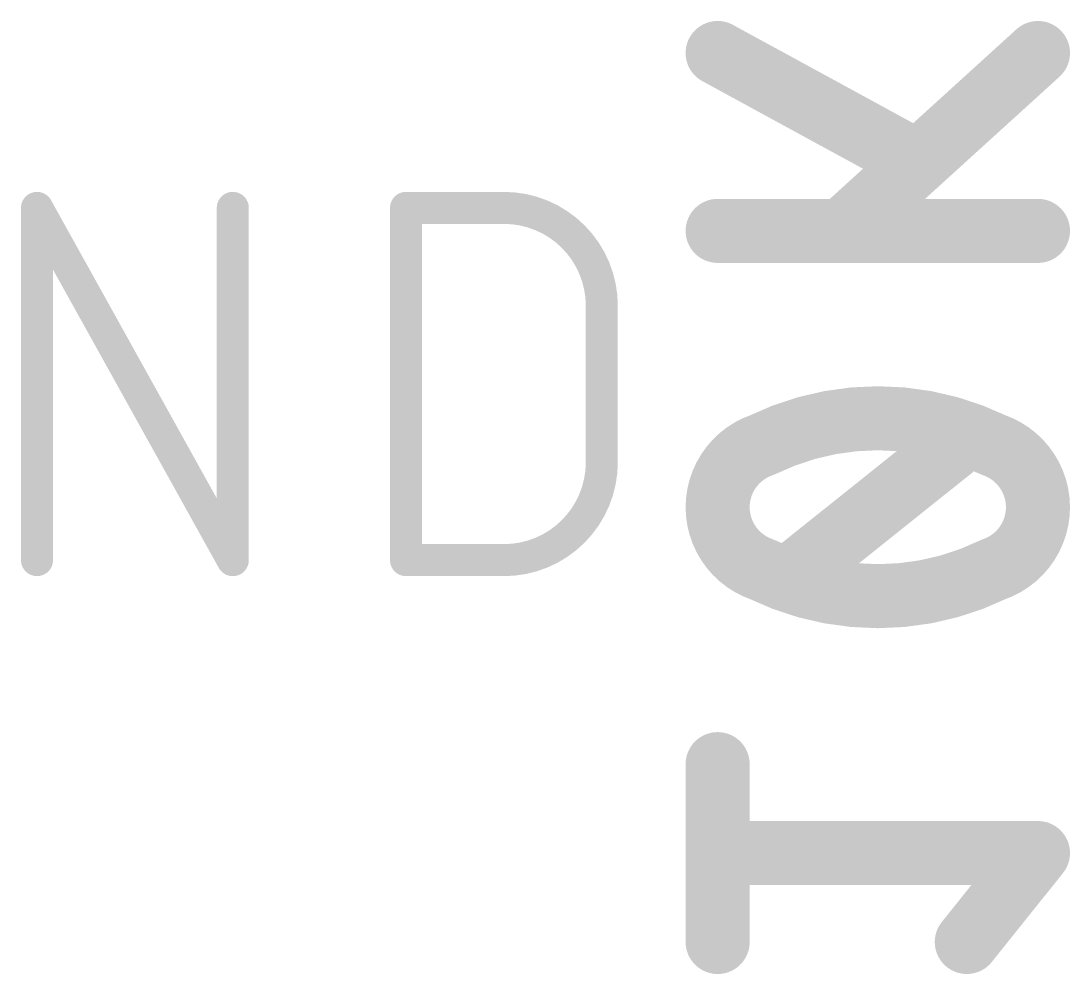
# Model space of a CAD drawing. Extents: x 40.2 to 61.4, y 22.5 to 56.
# Drawn here: x 45.885 to 47.549, y 43.434 to 44.946 of the extents above; entities that cross this region are included whole.
import ezdxf

# ---------------------------------------------------------------- set-up
doc = ezdxf.new("R2010")
doc.units = 0
doc.layers.add('28', color=251, linetype='CONTINUOUS')
doc.layers.add('51', color=251, linetype='CONTINUOUS')

msp = doc.modelspace()

# ---------------------------------------------------------------- linework, layer by layer
at = {"layer": '28', "const_width": 0.1016}
for points in [[(46.99, 44.8951), (47.3004, 44.7258)], [(47.498, 44.8951), (47.1876, 44.6129)], [(46.99, 44.6129), (47.498, 44.6129)], [(47.1029, 44.0617), (47.3851, 44.2874)], [(46.99, 43.4848), (46.99, 43.767)], [(47.498, 43.6259), (46.99, 43.6259)], [(47.3851, 43.4848), (47.498, 43.6259)]]:
    msp.add_lwpolyline(points, dxfattribs=at)
at = {"layer": '28'}
for points, const_width in [([(47.0022, 44.9174, 1), (46.9778, 44.8728)], 0.0508), ([(47.5151, 44.8763, 1), (47.4809, 44.9139)], 0.0508), ([(47.2883, 44.7035, 1), (47.3126, 44.7481)], 0.0508), ([(46.99, 44.6383, 1), (46.99, 44.5875)], 0.0508), ([(47.1705, 44.6317, 1), (47.2046, 44.5941)], 0.0508), ([(47.498, 44.5875, 1), (47.498, 44.6383)], 0.0508), ([(47.244, 44.3157, 0.1139), (47.0606, 44.2733)], 0.1016), ([(47.4274, 44.2733, 0.1139), (47.244, 44.3157)], 0.1016), ([(47.244, 44.3411, 1), (47.244, 44.2903)], 0.0508), ([(47.244, 44.2903, 1), (47.244, 44.3411)], 0.0508), ([(47.401, 44.2676, 1), (47.3692, 44.3073)], 0.0508), ([(47.0606, 44.2733, 0.3205), (46.99, 44.1745)], 0.1016), ([(47.0494, 44.2962, 1), (47.0717, 44.2505)], 0.0508), ([(47.0688, 44.2493, 1), (47.0523, 44.2973)], 0.0508), ([(47.498, 44.1745, 0.3205), (47.4274, 44.2733)], 0.1016), ([(47.4357, 44.2973, 1), (47.4192, 44.2493)], 0.0508), ([(47.4163, 44.2505, 1), (47.4386, 44.2962)], 0.0508), ([(46.99, 44.1745, 0.3205), (47.0606, 44.0758)], 0.1016), ([(47.0154, 44.1745, 1), (46.9646, 44.1745)], 0.0508), ([(47.4274, 44.0758, 0.3205), (47.498, 44.1745)], 0.1016), ([(47.5234, 44.1745, 1), (47.4726, 44.1745)], 0.0508), ([(46.9646, 44.1745, 1), (47.0154, 44.1745)], 0.0508), ([(47.4726, 44.1745, 1), (47.5234, 44.1745)], 0.0508), ([(47.0717, 44.0986, 1), (47.0494, 44.0529)], 0.0508), ([(47.0606, 44.0758, 0.1139), (47.244, 44.0334)], 0.1016), ([(47.0523, 44.0517, 1), (47.0688, 44.0998)], 0.0508), ([(47.244, 44.0334, 0.1139), (47.4274, 44.0758)], 0.1016), ([(47.4192, 44.0998, 1), (47.4357, 44.0517)], 0.0508), ([(47.4386, 44.0529, 1), (47.4163, 44.0986)], 0.0508), ([(47.087, 44.0815, 1), (47.1188, 44.0418)], 0.0508), ([(47.244, 44.0588, 1), (47.244, 44.008)], 0.0508), ([(47.244, 44.008, 1), (47.244, 44.0588)], 0.0508), ([(47.0154, 43.767, 1), (46.9646, 43.767)], 0.0508), ([(46.99, 43.6513, 1), (46.99, 43.6005)], 0.0508), ([(47.5178, 43.61, 1), (47.4782, 43.6418)], 0.0508), ([(47.498, 43.6005, 1), (47.498, 43.6513)], 0.0508), ([(47.3653, 43.5007, 1), (47.4049, 43.4689)], 0.0508), ([(46.9646, 43.4848, 1), (47.0154, 43.4848)], 0.0508)]:
    msp.add_lwpolyline(points, format="xyb", dxfattribs=dict(at, const_width=const_width))
at = {"layer": '51', "const_width": 0.0508}
for points in [[(45.9106, 44.0906), (45.9106, 44.6494)], [(45.9106, 44.6494), (46.2211, 44.0906)], [(46.2211, 44.0906), (46.2211, 44.6494)], [(46.4958, 44.0906), (46.4958, 44.6494)], [(46.4958, 44.6494), (46.651, 44.6494)], [(46.8063, 44.4942), (46.8063, 44.2458)], [(46.651, 44.0906), (46.4958, 44.0906)]]:
    msp.add_lwpolyline(points, dxfattribs=at)
at = {"layer": '51'}
for points, const_width in [([(45.9233, 44.6494, 1), (45.8979, 44.6494)], 0.0254), ([(45.9217, 44.6556, 1), (45.8995, 44.6432)], 0.0254), ([(46.2338, 44.6494, 1), (46.2084, 44.6494)], 0.0254), ([(46.5085, 44.6494, 1), (46.4831, 44.6494)], 0.0254), ([(46.4958, 44.6621, 1), (46.4958, 44.6367)], 0.0254), ([(46.8063, 44.4942, 0.4142), (46.651, 44.6494)], 0.0508), ([(46.651, 44.6621, 1), (46.651, 44.6367)], 0.0254), ([(46.651, 44.6367, 1), (46.651, 44.6621)], 0.0254), ([(46.819, 44.4942, 1), (46.7936, 44.4942)], 0.0254), ([(46.7936, 44.4942, 1), (46.819, 44.4942)], 0.0254), ([(46.651, 44.0906, 0.4142), (46.8063, 44.2458)], 0.0508), ([(46.819, 44.2458, 1), (46.7936, 44.2458)], 0.0254), ([(46.7936, 44.2458, 1), (46.819, 44.2458)], 0.0254), ([(45.8979, 44.0906, 1), (45.9233, 44.0906)], 0.0254), ([(46.2084, 44.0906, 1), (46.2338, 44.0906)], 0.0254), ([(46.21, 44.0844, 1), (46.2322, 44.0968)], 0.0254), ([(46.4958, 44.1033, 1), (46.4958, 44.0779)], 0.0254), ([(46.4831, 44.0906, 1), (46.5085, 44.0906)], 0.0254), ([(46.651, 44.1033, 1), (46.651, 44.0779)], 0.0254), ([(46.651, 44.0779, 1), (46.651, 44.1033)], 0.0254)]:
    msp.add_lwpolyline(points, format="xyb", dxfattribs=dict(at, const_width=const_width))

doc.saveas('drawing.dxf')
